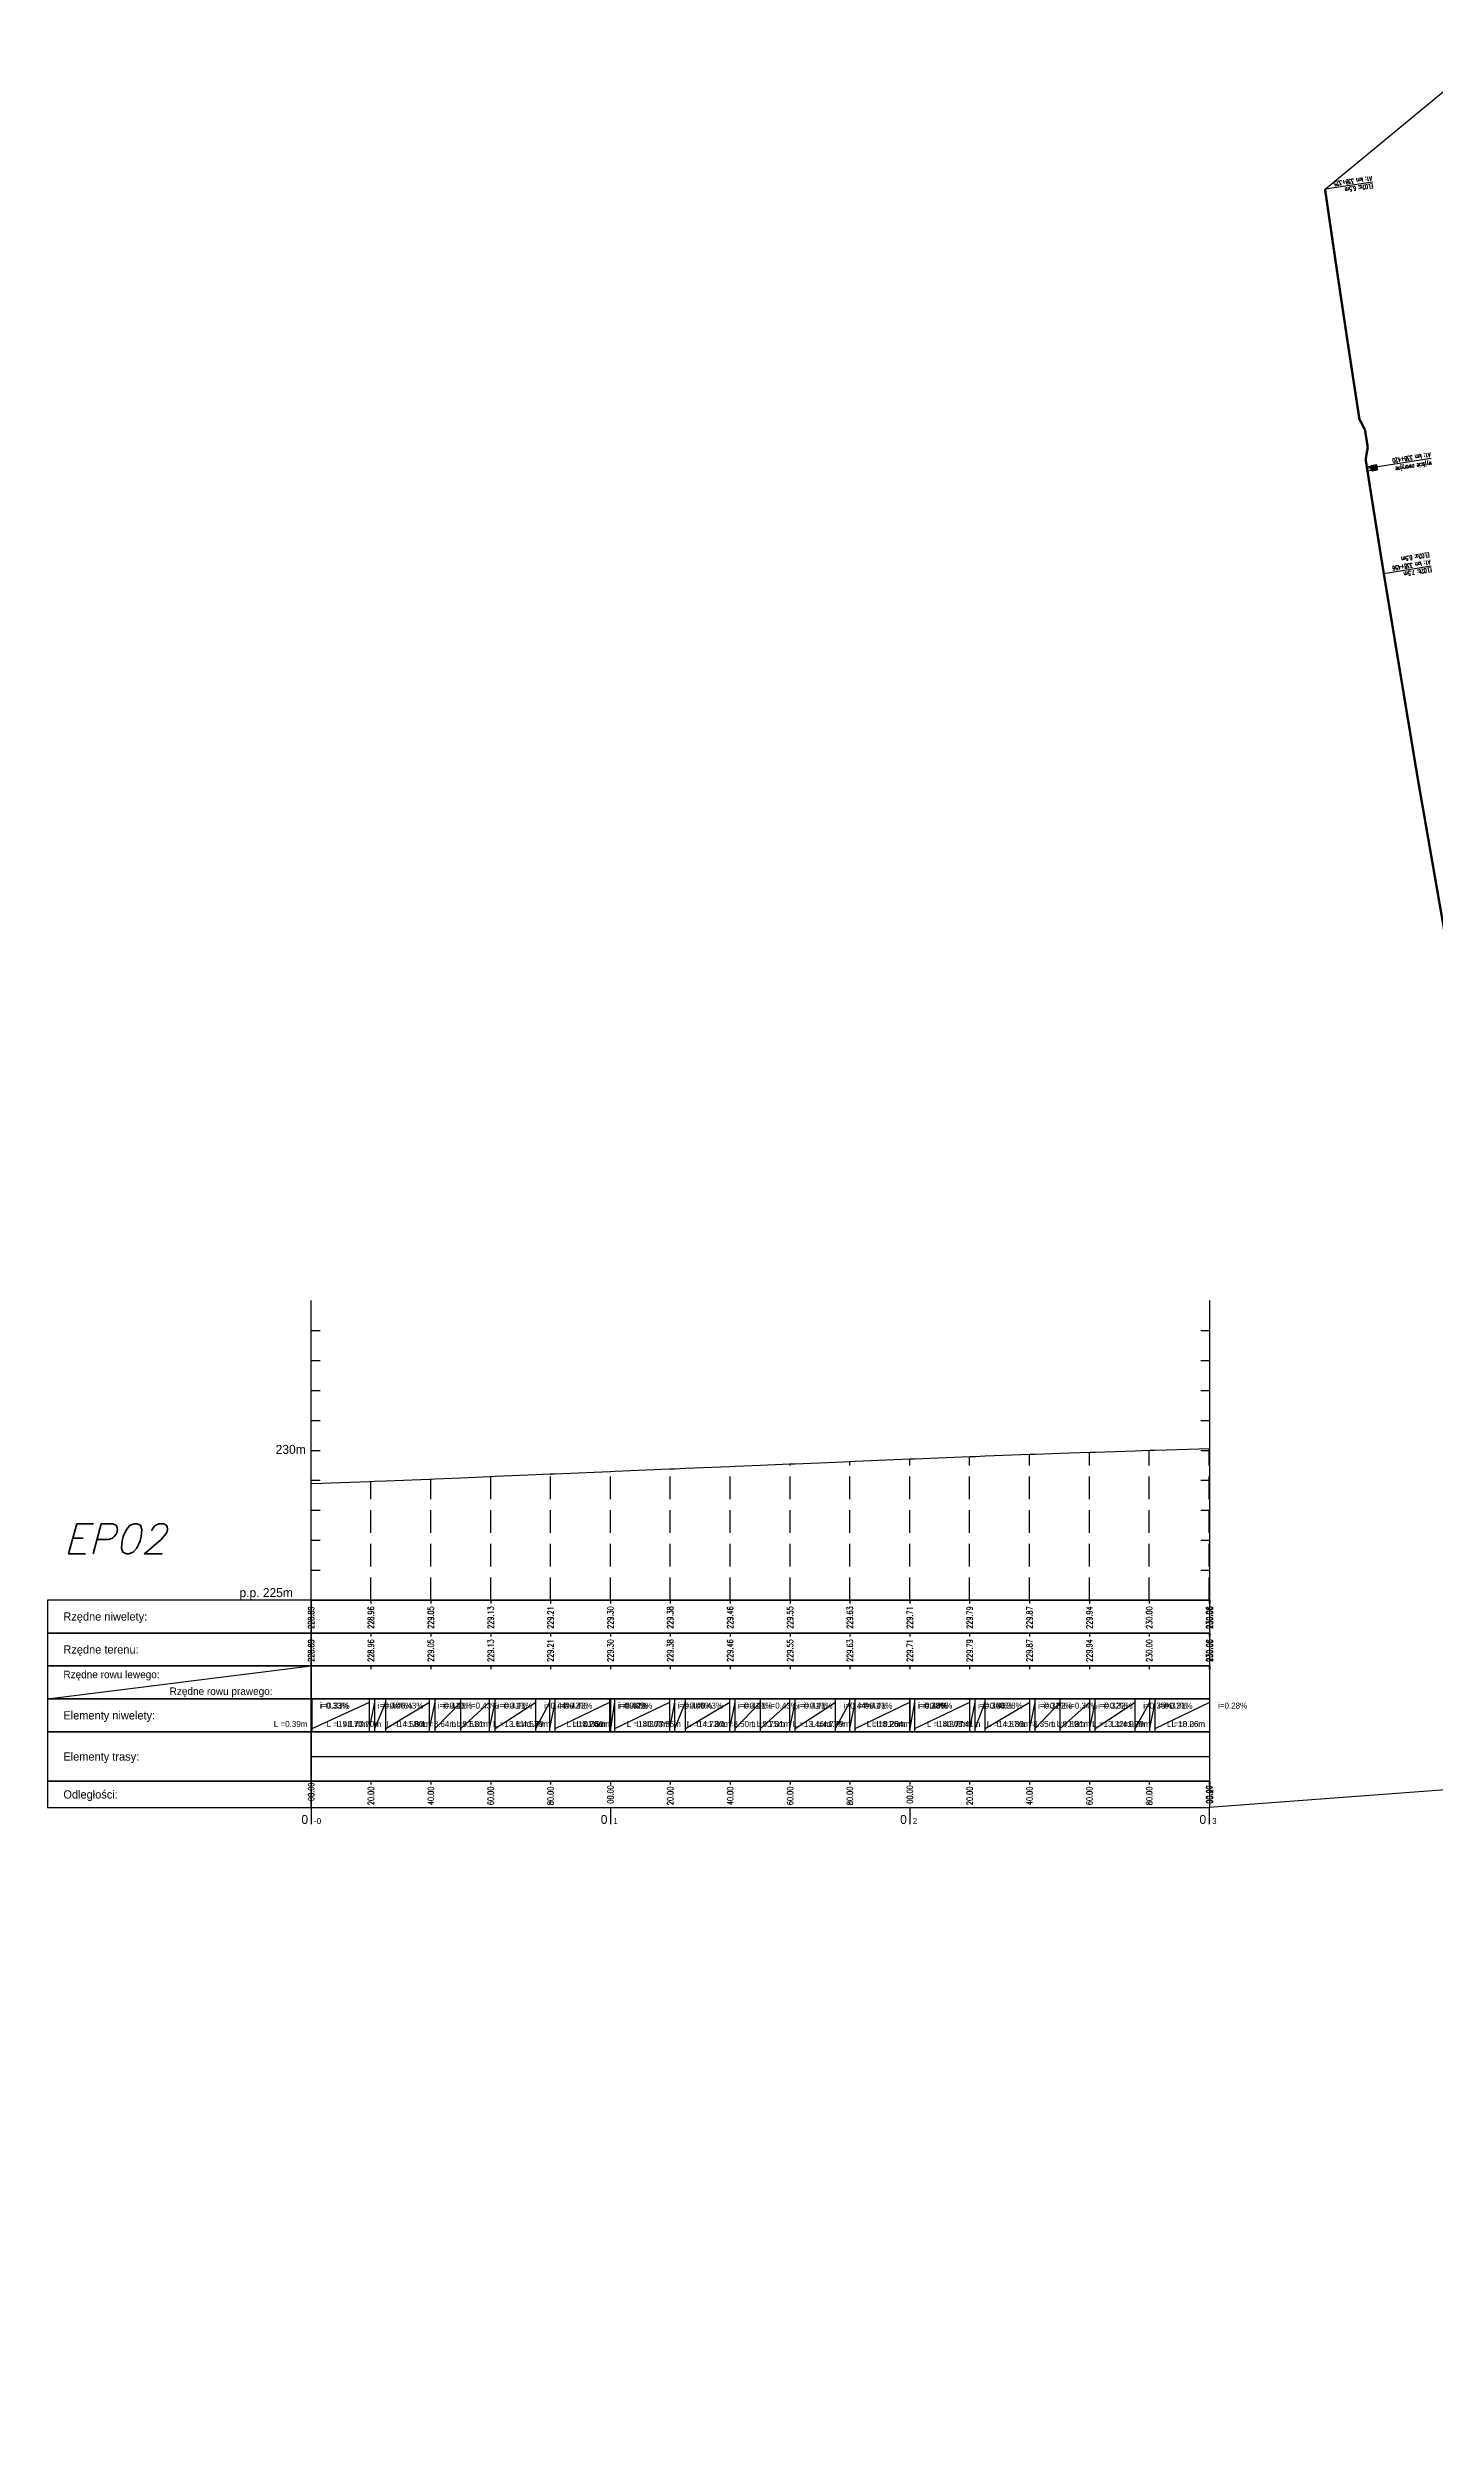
# Model space of a CAD drawing. Header units: metres. Extents: x 7399493 to 7407015, y 5696902 to 5712236.
# Drawn here: x 7402486 to 7402950, y 5709006 to 5709802 of the extents above; entities that cross this region are included whole.
import ezdxf

# ---------------------------------------------------------------- set-up
doc = ezdxf.new("R2010")
doc.units = ezdxf.units.M
doc.linetypes.add('DASHED', pattern=[0.75, 0.5, -0.25])
for name, color, linetype in [('Drzwi ewakuacyjne', 100, 'Continuous'), ('Drzwi ewakuacyjne_opis', 7, 'Continuous'), ('Ekran_akustyczny_6.5m', 100, 'Continuous'), ('Ekran_akustyczny_6.5m_opis', 7, 'Continuous'), ('Ekran_akustyczny_7.5m_opis', 7, 'Continuous'), ('pomoc', 140, 'Continuous'), ('PR_0', 7, 'Continuous'), ('PR_istniejacy_teren', 7, 'Continuous'), ('Schody ewakuacyjne', 100, 'Continuous')]:
    doc.layers.add(name, color=color, linetype=linetype)
doc.styles.add('simplex 0.60', font='simplex.shx', dxfattribs={"width": 0.6})
doc.styles.add('simplex 0.80', font='simplex.shx', dxfattribs={"width": 0.8})
doc.styles.add('Standard poch.', font='simplex.shx', dxfattribs={"oblique": 15})

# ---------------------------------------------------------------- blocks, each defined once
blk = doc.blocks.new('Wyjście awaryjne')
at = {"layer": 'Drzwi ewakuacyjne'}
blk.add_lwpolyline([(0, 0), (-1.4, 0, 0.414214), (0, -1.4)], format="xyb", close=True, dxfattribs=at)
blk = doc.blocks.new('*U8')
at = {"layer": 'Schody ewakuacyjne', "ltscale": 0.8}
blk.add_lwpolyline([(-0.97, 0), (-0.97, -1.89), (-0.9, -1.89), (-0.9, 0)], close=True, dxfattribs=at)
at = {"layer": 'Schody ewakuacyjne'}
for points in [[(-0.76, -1.89), (-0.76, 0)], [(-0.76, 0), (0.76, 0)], [(-0.7, 0.27), (0.7, 0.27)], [(-0.7, 0), (-0.7, 0.27), (0.7, 0.27), (0.7, 0)], [(-0.7, -1.89), (-0.7, 0)], [(-0.76, -1.89), (0.76, -1.89)], [(-0.7, -0.27), (0.7, -0.27)], [(-0.7, -0.54), (0.7, -0.54)], [(-0.7, -0.81), (0.7, -0.81)], [(-0.7, -1.08), (0.7, -1.08)], [(-0.7, -1.35), (0.7, -1.35)], [(-0.7, -1.62), (0.7, -1.62)], [(-0.7, -1.89), (0.7, -1.89)], [(0.7, -1.89), (0.7, 0)], [(0.76, -1.89), (0.76, 0)]]:
    blk.add_lwpolyline(points, dxfattribs=at)
blk = doc.blocks.new('*U73')
at = {"layer": 'pomoc', "color": 7, "linetype": 'Continuous', "lineweight": -3}
for p, q in [((0, 0), (0, 100)), ((300.27, 0), (300.27, 100)), ((0, 90), (3, 90)), ((297.27, 90), (300.27, 90)), ((0, 80), (3, 80)), ((297.27, 80), (300.27, 80)), ((0, 70), (3, 70)), ((297.27, 70), (300.27, 70)), ((0, 60), (3, 60)), ((297.27, 60), (300.27, 60)), ((0, 50), (3, 50)), ((297.27, 50), (300.27, 50)), ((0, 40), (3, 40)), ((297.27, 40), (300.27, 40)), ((0, 30), (3, 30)), ((297.27, 30), (300.27, 30)), ((0, 20), (3, 20)), ((297.27, 20), (300.27, 20)), ((0, 10), (3, 10)), ((297.27, 10), (300.27, 10)), ((0, 0), (300.27, 0)), ((297.27, 0), (300.27, 0)), ((0, -11), (0, -12.1)), ((20, -11), (20, -12.1)), ((40, -11), (40, -12.1)), ((60, -11), (60, -12.1)), ((80, -11), (80, -12.1)), ((100, -11), (100, -12.1)), ((120, -11), (120, -12.1)), ((140, -11), (140, -12.1)), ((160, -11), (160, -12.1)), ((180, -11), (180, -12.1)), ((200, -11), (200, -12.1)), ((220, -11), (220, -12.1)), ((240, -11), (240, -12.1)), ((260, -11), (260, -12.1)), ((280, -11), (280, -12.1)), ((300, -11), (300, -12.1)), ((300.27, -11), (300.27, -12.1)), ((-88, -33), (0, -22)), ((0, -22), (0, -23.1)), ((20, -22), (20, -23.1)), ((40, -22), (40, -23.1)), ((60, -22), (60, -23.1)), ((80, -22), (80, -23.1)), ((100, -22), (100, -23.1)), ((120, -22), (120, -23.1)), ((140, -22), (140, -23.1)), ((160, -22), (160, -23.1)), ((180, -22), (180, -23.1)), ((200, -22), (200, -23.1)), ((220, -22), (220, -23.1)), ((240, -22), (240, -23.1)), ((260, -22), (260, -23.1)), ((280, -22), (280, -23.1)), ((300, -22), (300, -23.1)), ((300.27, -22), (300.27, -23.1)), ((0, -60.5), (0, -61.6)), ((20, -60.5), (20, -61.6)), ((40, -60.5), (40, -61.6)), ((60, -60.5), (60, -61.6)), ((80, -60.5), (80, -61.6)), ((100, -60.5), (100, -61.6)), ((120, -60.5), (120, -61.6)), ((140, -60.5), (140, -61.6)), ((160, -60.5), (160, -61.6)), ((180, -60.5), (180, -61.6)), ((200, -60.5), (200, -61.6)), ((220, -60.5), (220, -61.6)), ((240, -60.5), (240, -61.6)), ((260, -60.5), (260, -61.6)), ((280, -60.5), (280, -61.6)), ((300, -60.5), (300, -61.6)), ((300.27, -60.5), (300.27, -61.6)), ((0, -69.3), (0, -74.8)), ((100, -69.3), (100, -74.8)), ((200, -69.3), (200, -74.8)), ((300, -69.3), (300, -74.8))]:
    blk.add_line(p, q, dxfattribs=at)
at = {"layer": 'pomoc', "color": 7, "linetype": 'DASHED', "lineweight": -3, "ltscale": 15}
for p, q in [((220, 0), (220, 47.94)), ((240, 0), (240, 48.69)), ((260, 0), (260, 49.35)), ((280, 0), (280, 50.01)), ((300, 0), (300, 50.63)), ((300.27, 0), (300.27, 50.64)), ((40, 0), (40, 40.45)), ((60, 0), (60, 41.29)), ((80, 0), (80, 42.12)), ((100, 0), (100, 42.96)), ((120, 0), (120, 43.8)), ((140, 0), (140, 44.64)), ((160, 0), (160, 45.48)), ((180, 0), (180, 46.31)), ((200, 0), (200, 47.14)), ((0, 0), (0, 38.94)), ((20, 0), (20, 39.61))]:
    blk.add_line(p, q, dxfattribs=at)
at = {"layer": 'pomoc', "color": 1, "linetype": 'Continuous', "lineweight": -3}
for p, q in [((0, 0), (0, -1.1)), ((20, 0), (20, -1.1)), ((40, 0), (40, -1.1)), ((60, 0), (60, -1.1)), ((80, 0), (80, -1.1)), ((100, 0), (100, -1.1)), ((120, 0), (120, -1.1)), ((140, 0), (140, -1.1)), ((160, 0), (160, -1.1)), ((180, 0), (180, -1.1)), ((200, 0), (200, -1.1)), ((220, 0), (220, -1.1)), ((240, 0), (240, -1.1)), ((260, 0), (260, -1.1)), ((280, 0), (280, -1.1)), ((300, 0), (300, -1.1)), ((300.27, 0), (300.27, -1.1)), ((0, -22), (0, -23.1)), ((20, -22), (20, -23.1)), ((40, -22), (40, -23.1)), ((60, -22), (60, -23.1)), ((80, -22), (80, -23.1)), ((100, -22), (100, -23.1)), ((120, -22), (120, -23.1)), ((140, -22), (140, -23.1)), ((160, -22), (160, -23.1)), ((180, -22), (180, -23.1)), ((200, -22), (200, -23.1)), ((220, -22), (220, -23.1)), ((240, -22), (240, -23.1)), ((260, -22), (260, -23.1)), ((280, -22), (280, -23.1)), ((300, -22), (300, -23.1)), ((300.27, -22), (300.27, -23.1)), ((0, -44), (0, -33)), ((0, -42.9), (0.39, -34.1)), ((0.39, -44), (0.39, -33)), ((0.39, -42.9), (19.56, -34.1)), ((19.56, -44), (19.56, -33)), ((19.56, -42.9), (21.33, -34.1)), ((21.33, -44), (21.33, -33)), ((21.33, -42.9), (25.02, -34.1)), ((25.02, -44), (25.02, -33)), ((25.02, -42.9), (39.61, -34.1)), ((39.61, -44), (39.61, -33)), ((39.61, -42.9), (41.41, -34.1)), ((41.41, -44), (41.41, -33)), ((41.41, -42.9), (50.05, -34.1)), ((50.05, -44), (50.05, -33)), ((50.05, -42.9), (59.65, -34.1)), ((59.65, -44), (59.65, -33)), ((59.65, -42.9), (61.46, -34.1)), ((61.46, -44), (61.46, -33)), ((61.46, -42.9), (75.07, -34.1)), ((75.07, -44), (75.07, -33)), ((75.07, -42.9), (79.7, -34.1)), ((79.7, -44), (79.7, -33)), ((79.7, -42.9), (81.49, -34.1)), ((81.49, -44), (81.49, -33)), ((81.49, -42.9), (99.75, -34.1)), ((99.75, -44), (99.75, -33)), ((99.75, -42.9), (100.09, -34.1)), ((100.09, -44), (100.09, -33)), ((100.09, -42.9), (101.49, -34.1)), ((101.49, -44), (101.49, -33)), ((101.49, -42.9), (119.79, -34.1)), ((119.79, -44), (119.79, -33)), ((119.79, -42.9), (121.56, -34.1)), ((121.56, -44), (121.56, -33)), ((121.56, -42.9), (125.11, -34.1)), ((125.11, -44), (125.11, -33)), ((125.11, -42.9), (139.84, -34.1)), ((139.84, -44), (139.84, -33)), ((139.84, -42.9), (141.64, -34.1)), ((141.64, -44), (141.64, -33)), ((141.64, -42.9), (150.14, -34.1)), ((150.14, -44), (150.14, -33)), ((150.14, -42.9), (159.89, -34.1)), ((159.89, -44), (159.89, -33)), ((159.89, -42.9), (161.7, -34.1)), ((161.7, -44), (161.7, -33)), ((161.7, -42.9), (175.16, -34.1)), ((175.16, -44), (175.16, -33)), ((175.16, -42.9), (179.93, -34.1)), ((179.93, -44), (179.93, -33)), ((179.93, -42.9), (181.72, -34.1)), ((181.72, -44), (181.72, -33)), ((181.72, -42.9), (199.98, -34.1)), ((199.98, -44), (199.98, -33)), ((199.98, -42.9), (200.18, -34.1)), ((200.18, -44), (200.18, -33)), ((200.18, -42.9), (201.73, -34.1)), ((201.73, -44), (201.73, -33)), ((201.73, -42.9), (220.03, -34.1)), ((220.03, -44), (220.03, -33)), ((220.03, -42.9), (221.79, -34.1)), ((221.79, -44), (221.79, -33)), ((221.79, -42.9), (225.2, -34.1)), ((225.2, -44), (225.2, -33)), ((225.2, -42.9), (240.07, -34.1)), ((240.07, -44), (240.07, -33)), ((240.07, -42.9), (241.88, -34.1)), ((241.88, -44), (241.88, -33)), ((241.88, -42.9), (250.23, -34.1)), ((250.23, -44), (250.23, -33)), ((250.23, -42.9), (260.12, -34.1)), ((260.12, -44), (260.12, -33)), ((260.12, -42.9), (261.93, -34.1)), ((261.93, -44), (261.93, -33)), ((261.93, -42.9), (275.25, -34.1)), ((275.25, -44), (275.25, -33)), ((275.25, -42.9), (280.17, -34.1)), ((280.17, -44), (280.17, -33)), ((280.17, -42.9), (281.96, -34.1)), ((281.96, -44), (281.96, -33)), ((281.96, -42.9), (300.22, -34.1)), ((300.22, -44), (300.22, -33)), ((300.22, -42.9), (300.27, -34.1)), ((0, -60.5), (0, -44)), ((0, -52.25), (0, -52.25)), ((0, -52.25), (300.27, -52.25))]:
    blk.add_line(p, q, dxfattribs=at)
at = {"layer": 'pomoc', "color": 7, "linetype": 'Continuous', "lineweight": -3}
for points in [[(0, -11), (0, 0), (-88, 0), (-88, -11)], [(0, -11), (300.27, -11), (300.27, 0), (0, 0)], [(0, -22), (0, -11), (-88, -11), (-88, -22)], [(0, -22), (300.27, -22), (300.27, -11), (0, -11)], [(0, -33), (0, -22), (-88, -22), (-88, -33)], [(0, -33), (0, -22), (-88, -22), (-88, -33)], [(0, -33), (300.27, -33), (300.27, -22), (0, -22)], [(0, -33), (300.27, -33), (300.27, -22), (0, -22)], [(0, -44), (0, -33), (-88, -33), (-88, -44)], [(0, -44), (300.27, -44), (300.27, -33), (0, -33)], [(0, -60.5), (0, -44), (-88, -44), (-88, -60.5)], [(0, -60.5), (300.27, -60.5), (300.27, -44), (0, -44)], [(0, -69.3), (0, -60.5), (-88, -60.5), (-88, -69.3)], [(0, -69.3), (300.27, -69.3), (300.27, -60.5), (0, -60.5)]]:
    blk.add_3dface(points, dxfattribs=at)
at = {"layer": 'pomoc', "color": 2, "linetype": 'Continuous', "lineweight": -3, "char_height": 3}
for s, insert, attachment_point in [('230m', (-1.8, 50.3), 6), ('p.p. 225m', (-15, 4), 2)]:
    blk.add_mtext(s, dxfattribs=dict(at, insert=insert, attachment_point=attachment_point))
at = {"layer": 'pomoc', "color": 7, "linetype": 'Continuous', "lineweight": -3, "attachment_point": 4}
for s, insert, char_height in [('Rzędne niwelety:', (-82.75, -5.9), 2.75), ('Rzędne terenu:', (-82.75, -16.9), 2.75), ('Rzędne rowu lewego:', (-82.75, -25.2), 2.5), ('Elementy niwelety:', (-82.75, -38.9), 2.75), ('Elementy trasy:', (-82.75, -52.65), 2.75), ('Odległości:', (-82.75, -65.3), 2.75)]:
    blk.add_mtext(s, dxfattribs=dict(at, insert=insert, char_height=char_height))
at = {"layer": 'pomoc', "color": 1, "linetype": 'Continuous', "lineweight": -3, "insert": (-47.25, -30.8), "char_height": 2.5, "attachment_point": 4}
blk.add_mtext('Rzędne rowu prawego:', dxfattribs=at)
blk = doc.blocks.new('*U72')
at = {"layer": 'PR_istniejacy_teren', "color": 7, "linetype": 'Continuous', "lineweight": -3, "ltscale": 4}
for p, q in [((7404363.47, 5712157.92), (7404368.39, 5712158.09)), ((7404368.39, 5712158.09), (7404370.18, 5712158.15)), ((7404370.18, 5712158.15), (7404388.44, 5712158.71)), ((7404388.44, 5712158.71), (7404388.5, 5712158.71)), ((7404149.68, 5712149.43), (7404163.29, 5712149.99)), ((7404163.29, 5712149.99), (7404167.92, 5712150.19)), ((7404167.92, 5712150.19), (7404169.71, 5712150.26)), ((7404169.71, 5712150.26), (7404187.97, 5712151.03)), ((7404187.97, 5712151.03), (7404188.31, 5712151.04)), ((7404188.31, 5712151.04), (7404189.71, 5712151.1)), ((7404189.71, 5712151.1), (7404208.02, 5712151.87)), ((7404208.02, 5712151.87), (7404209.78, 5712151.94)), ((7404209.78, 5712151.94), (7404213.34, 5712152.08)), ((7404213.34, 5712152.08), (7404228.06, 5712152.71)), ((7404228.06, 5712152.71), (7404229.86, 5712152.78)), ((7404229.86, 5712152.78), (7404238.36, 5712153.13)), ((7404238.36, 5712153.13), (7404248.11, 5712153.55)), ((7404248.11, 5712153.55), (7404249.92, 5712153.63)), ((7404249.92, 5712153.63), (7404263.38, 5712154.18)), ((7404263.38, 5712154.18), (7404268.16, 5712154.39)), ((7404268.16, 5712154.39), (7404269.95, 5712154.46)), ((7404269.95, 5712154.46), (7404288.2, 5712155.22)), ((7404288.2, 5712155.22), (7404288.41, 5712155.22)), ((7404288.41, 5712155.22), (7404289.95, 5712155.28)), ((7404289.95, 5712155.28), (7404308.25, 5712156.02)), ((7404308.25, 5712156.02), (7404310.02, 5712156.08)), ((7404310.02, 5712156.08), (7404313.43, 5712156.2)), ((7404313.43, 5712156.2), (7404328.3, 5712156.77)), ((7404328.3, 5712156.77), (7404330.1, 5712156.83)), ((7404330.1, 5712156.83), (7404338.45, 5712157.09)), ((7404338.45, 5712157.09), (7404348.34, 5712157.43)), ((7404348.34, 5712157.43), (7404350.15, 5712157.49)), ((7404350.15, 5712157.49), (7404363.47, 5712157.92)), ((7404088.22, 5712147.02), (7404088.61, 5712147.04)), ((7404088.61, 5712147.04), (7404107.78, 5712147.67)), ((7404107.78, 5712147.67), (7404109.55, 5712147.74)), ((7404109.55, 5712147.74), (7404113.25, 5712147.89)), ((7404113.25, 5712147.89), (7404127.83, 5712148.51)), ((7404127.83, 5712148.51), (7404129.63, 5712148.59)), ((7404129.63, 5712148.59), (7404138.27, 5712148.94)), ((7404138.27, 5712148.94), (7404147.88, 5712149.35)), ((7404147.88, 5712149.35), (7404149.68, 5712149.43))]:
    blk.add_line(p, q, dxfattribs=at)
blk = doc.blocks.new('*U71')
at = {"layer": 'pomoc', "color": 1, "linetype": 'Continuous', "lineweight": -3, "char_height": 2, "attachment_point": 6, "rotation": 89.99998, "style": 'simplex 0.80'}
for s, insert in [('228.89', (7404088.22, 5712106)), ('228.96', (7404108.22, 5712106)), ('229.05', (7404128.22, 5712106)), ('229.13', (7404148.22, 5712106)), ('229.21', (7404168.22, 5712106)), ('229.30', (7404188.22, 5712106)), ('229.38', (7404208.22, 5712106)), ('229.46', (7404228.22, 5712106)), ('229.55', (7404248.22, 5712106)), ('229.63', (7404268.22, 5712106)), ('229.71', (7404288.22, 5712106)), ('229.79', (7404308.22, 5712106)), ('229.87', (7404328.22, 5712106)), ('229.94', (7404348.22, 5712106)), ('230.00', (7404368.22, 5712106)), ('230.06', (7404388.22, 5712106)), ('230.06', (7404388.5, 5712106))]:
    blk.add_mtext(s, dxfattribs=dict(at, insert=insert))
blk = doc.blocks.new('*U70')
at = {"layer": 'pomoc', "color": 1, "linetype": 'Continuous', "lineweight": -3, "char_height": 2, "attachment_point": 6, "rotation": 89.99998, "style": 'simplex 0.80'}
for s, insert in [('228.89', (7404088.22, 5712095)), ('228.96', (7404108.22, 5712095)), ('229.05', (7404128.22, 5712095)), ('229.13', (7404148.22, 5712095)), ('229.21', (7404168.22, 5712095)), ('229.30', (7404188.22, 5712095)), ('229.38', (7404208.22, 5712095)), ('229.46', (7404228.22, 5712095)), ('229.55', (7404248.22, 5712095)), ('229.63', (7404268.22, 5712095)), ('229.71', (7404288.22, 5712095)), ('229.79', (7404308.22, 5712095)), ('229.87', (7404328.22, 5712095)), ('229.94', (7404348.22, 5712095)), ('230.00', (7404368.22, 5712095)), ('230.06', (7404388.22, 5712095)), ('230.06', (7404388.5, 5712095))]:
    blk.add_mtext(s, dxfattribs=dict(at, insert=insert))
blk = doc.blocks.new('*U69')
at = {"layer": 'PR_0', "color": 1, "linetype": 'Continuous', "lineweight": -3, "char_height": 2}
for s, insert, attachment_point in [('i=0.33%', (7404090.97, 5712071.83), 7), ('i=0.33%', (7404091.36, 5712071.83), 7), ('i=0.40%', (7404110.53, 5712071.83), 7), ('i=0.40%', (7404112.3, 5712071.83), 7), ('i=0.43%', (7404116, 5712071.83), 7), ('i=0.41%', (7404130.58, 5712071.83), 7), ('i=0.41%', (7404132.38, 5712071.83), 7), ('i=0.43%', (7404141.02, 5712071.83), 7), ('i=0.41%', (7404150.63, 5712071.83), 7), ('i=0.41%', (7404152.43, 5712071.83), 7), ('i=0.44%', (7404166.04, 5712071.83), 7), ('i=0.42%', (7404170.67, 5712071.83), 7), ('i=0.42%', (7404172.46, 5712071.83), 7), ('i=0.40%', (7404190.72, 5712071.83), 7), ('i=0.42%', (7404191.06, 5712071.83), 7), ('i=0.42%', (7404192.46, 5712071.83), 7), ('i=0.40%', (7404210.77, 5712071.83), 7), ('i=0.40%', (7404212.53, 5712071.83), 7), ('i=0.43%', (7404216.09, 5712071.83), 7), ('i=0.41%', (7404230.81, 5712071.83), 7), ('i=0.41%', (7404232.61, 5712071.83), 7), ('i=0.43%', (7404241.11, 5712071.83), 7), ('i=0.41%', (7404250.86, 5712071.83), 7), ('i=0.41%', (7404252.67, 5712071.83), 7), ('i=0.44%', (7404266.13, 5712071.83), 7), ('i=0.41%', (7404270.91, 5712071.83), 7), ('i=0.41%', (7404272.7, 5712071.83), 7), ('i=0.38%', (7404290.95, 5712071.83), 7), ('i=0.40%', (7404291.16, 5712071.83), 7), ('i=0.40%', (7404292.7, 5712071.83), 7), ('i=0.36%', (7404311, 5712071.83), 7), ('i=0.36%', (7404312.77, 5712071.83), 7), ('i=0.38%', (7404316.18, 5712071.83), 7), ('i=0.32%', (7404331.05, 5712071.83), 7), ('i=0.32%', (7404332.85, 5712071.83), 7), ('i=0.34%', (7404341.2, 5712071.83), 7), ('i=0.32%', (7404351.09, 5712071.83), 7), ('i=0.32%', (7404352.9, 5712071.83), 7), ('i=0.35%', (7404366.22, 5712071.83), 7), ('i=0.31%', (7404371.14, 5712071.83), 7), ('i=0.31%', (7404372.93, 5712071.83), 7), ('i=0.28%', (7404391.19, 5712071.83), 7), ('L =0.39m', (7404086.99, 5712065.7), 9), ('L =19.17m', (7404106.16, 5712065.7), 9), ('L =1.77m', (7404107.92, 5712065.7), 9), ('L =3.70m', (7404111.62, 5712065.7), 9), ('L =14.58m', (7404126.2, 5712065.7), 9), ('L =1.80m', (7404128, 5712065.7), 9), ('L =8.64m', (7404136.64, 5712065.7), 9), ('L =9.61m', (7404146.25, 5712065.7), 9), ('L =1.81m', (7404148.06, 5712065.7), 9), ('L =13.61m', (7404161.67, 5712065.7), 9), ('L =4.63m', (7404166.3, 5712065.7), 9), ('L =1.79m', (7404168.09, 5712065.7), 9), ('L =18.26m', (7404186.34, 5712065.7), 9), ('L =0.35m', (7404186.69, 5712065.7), 9), ('L =1.40m', (7404188.09, 5712065.7), 9), ('L =18.30m', (7404206.39, 5712065.7), 9), ('L =1.77m', (7404208.16, 5712065.7), 9), ('L =3.55m', (7404211.71, 5712065.7), 9), ('L =14.73m', (7404226.44, 5712065.7), 9), ('L =1.80m', (7404228.24, 5712065.7), 9), ('L =8.50m', (7404236.73, 5712065.7), 9), ('L =9.75m', (7404246.49, 5712065.7), 9), ('L =1.81m', (7404248.29, 5712065.7), 9), ('L =13.46m', (7404261.76, 5712065.7), 9), ('L =4.77m', (7404266.53, 5712065.7), 9), ('L =1.79m', (7404268.32, 5712065.7), 9), ('L =18.26m', (7404286.58, 5712065.7), 9), ('L =0.20m', (7404286.78, 5712065.7), 9), ('L =1.54m', (7404288.32, 5712065.7), 9), ('L =18.30m', (7404306.63, 5712065.7), 9), ('L =1.77m', (7404308.39, 5712065.7), 9), ('L =3.41m', (7404311.8, 5712065.7), 9), ('L =14.87m', (7404326.67, 5712065.7), 9), ('L =1.80m', (7404328.47, 5712065.7), 9), ('L =8.35m', (7404336.83, 5712065.7), 9), ('L =9.89m', (7404346.72, 5712065.7), 9), ('L =1.81m', (7404348.53, 5712065.7), 9), ('L =13.32m', (7404361.85, 5712065.7), 9), ('L =4.92m', (7404366.77, 5712065.7), 9), ('L =1.79m', (7404368.56, 5712065.7), 9), ('L =18.26m', (7404386.81, 5712065.7), 9), ('L =0.06m', (7404386.87, 5712065.7), 9)]:
    blk.add_mtext(s, dxfattribs=dict(at, insert=insert, attachment_point=attachment_point))
blk = doc.blocks.new('*U68')
at = {"layer": 'pomoc', "color": 1, "linetype": 'Continuous', "lineweight": -3, "char_height": 2, "attachment_point": 5, "rotation": 90, "style": 'simplex 0.80'}
for s, insert in [('-00.00', (7404088.22, 5712043.18)), ('20.00', (7404108.22, 5712042.68)), ('40.00', (7404128.22, 5712042.68)), ('60.00', (7404148.22, 5712042.68)), ('80.00', (7404168.22, 5712042.68)), ('00.00', (7404188.22, 5712043.18)), ('20.00', (7404208.22, 5712042.68)), ('40.00', (7404228.22, 5712042.68)), ('60.00', (7404248.22, 5712042.68)), ('80.00', (7404268.22, 5712042.68)), ('00.00', (7404288.22, 5712043.18)), ('20.00', (7404308.22, 5712042.68)), ('40.00', (7404328.22, 5712042.68)), ('60.00', (7404348.22, 5712042.68)), ('80.00', (7404368.22, 5712042.68)), ('00.00', (7404388.22, 5712043.18)), ('00.27', (7404388.5, 5712043.18))]:
    blk.add_mtext(s, dxfattribs=dict(at, insert=insert))
blk = doc.blocks.new('*U67')
at = {"layer": 'pomoc', "color": 1, "linetype": 'Continuous', "lineweight": -3}
for s, insert, char_height, attachment_point in [('0', (7404087.22, 5712033.28), 3, 9), ('-0', (7404089.22, 5712033.28), 2, 7), ('0', (7404187.22, 5712033.28), 3, 9), ('1', (7404189.22, 5712033.28), 2, 7), ('0', (7404287.22, 5712033.28), 3, 9), ('2', (7404289.22, 5712033.28), 2, 7), ('0', (7404387.22, 5712033.28), 3, 9), ('3', (7404389.22, 5712033.28), 2, 7)]:
    blk.add_mtext(s, dxfattribs=dict(at, insert=insert, char_height=char_height, attachment_point=attachment_point))

msp = doc.modelspace()

# ---------------------------------------------------------------- linework, layer by layer
at = {"layer": 'Drzwi ewakuacyjne_opis'}
msp.add_line((7402948.39, 5709664.9), (7402926.99, 5709661.55), dxfattribs=at)
at = {"layer": 'Ekran_akustyczny_6.5m'}
msp.add_lwpolyline([(7402912.93, 5709754.91, 0.8, 0.8, 0.002424), (7402924.42, 5709678.08, 0.8, 0.8, 0), (7402926.28, 5709674.54, 0.8, 0.8, 0.000187), (7402927.21, 5709668.61, 0.8, 0.8, 0), (7402926.5, 5709664.68, 0.8, 0.8, 0.001207), (7402932.57, 5709626.48, 0.8, 0.8, 0.006522), (7402968.53, 5709420.61, 0.8, 0.8, 0.01323), (7403057.9, 5709006.25, 0, 0, 0)], format="xyseb", dxfattribs=at)
at = {"layer": 'Ekran_akustyczny_6.5m_opis'}
msp.add_line((7402928.76, 5709757.2), (7402912.93, 5709754.91), dxfattribs=at)
at = {"layer": 'Ekran_akustyczny_7.5m_opis'}
msp.add_line((7402948.37, 5709629.03), (7402932.57, 5709626.48), dxfattribs=at)
at = {"layer": 'pomoc', "color": 3, "linetype": 'Continuous', "lineweight": 25}
for p, q in [((7402912.93, 5709754.91), (7402970.12, 5709802.12)), ((7402970.04, 5709221.6), (7402874.22, 5709214.44))]:
    msp.add_line(p, q, dxfattribs=at)

# ---------------------------------------------------------------- block references
at = {"layer": 'Drzwi ewakuacyjne', "rotation": 188.9095184054803}
msp.add_blockref('Wyjście awaryjne', (7402927.1, 5709660.85), dxfattribs=at)
at = {"layer": 'pomoc', "color": 140, "linetype": 'Continuous', "lineweight": -3}
for name, p in [('*U73', (7402574.22, 5709283.74)), ('*U72', (-1514, -2824.34)), ('*U71', (-1514, -2824.34)), ('*U70', (-1514, -2824.34)), ('*U69', (-1514, -2824.34)), ('*U68', (-1514, -2824.34)), ('*U67', (-1514, -2824.34))]:
    msp.add_blockref(name, p, dxfattribs=at)
at = {"layer": 'Schody ewakuacyjne', "rotation": 98.90950741052741}
msp.add_blockref('*U8', (7402928.48, 5709661.78), dxfattribs=at)

# ---------------------------------------------------------------- texts
at = {"layer": 'Drzwi ewakuacyjne_opis', "char_height": 1.5, "attachment_point": 7, "rotation": 188.90898, "style": 'simplex 0.60'}
for s, insert in [('A1: km 338+420', (7402948.06, 5709666.94)), ('wyjście awaryjne', (7402948.45, 5709664.48))]:
    msp.add_mtext(s, dxfattribs=dict(at, insert=insert))
at = {"layer": 'Ekran_akustyczny_6.5m_opis', "char_height": 1.5, "attachment_point": 7, "style": 'simplex 0.60'}
for s, insert, rotation in [('A1: km 338+325', (7402928.47, 5709759.24), 188.23262), ('EL02a: 6.5m', (7402928.83, 5709756.75), 188.23262), ('A1: km 338+456', (7402948.04, 5709631.06), 189.16086), ('EL02a: 6.5m', (7402947.64, 5709633.56), 189.16086)]:
    msp.add_mtext(s, dxfattribs=dict(at, insert=insert, rotation=rotation))
at = {"layer": 'Ekran_akustyczny_7.5m_opis', "insert": (7402948.44, 5709628.57), "char_height": 1.5, "attachment_point": 7, "rotation": 189.16086, "style": 'simplex 0.60'}
msp.add_mtext('EL02b: 7.5m', dxfattribs=at)
at = {"layer": 'pomoc', "style": 'Standard poch.', "oblique": 15}
msp.add_text('EP02', height=10, dxfattribs=at).set_placement((7402491.52, 5709299.22))

doc.saveas('drawing.dxf')
